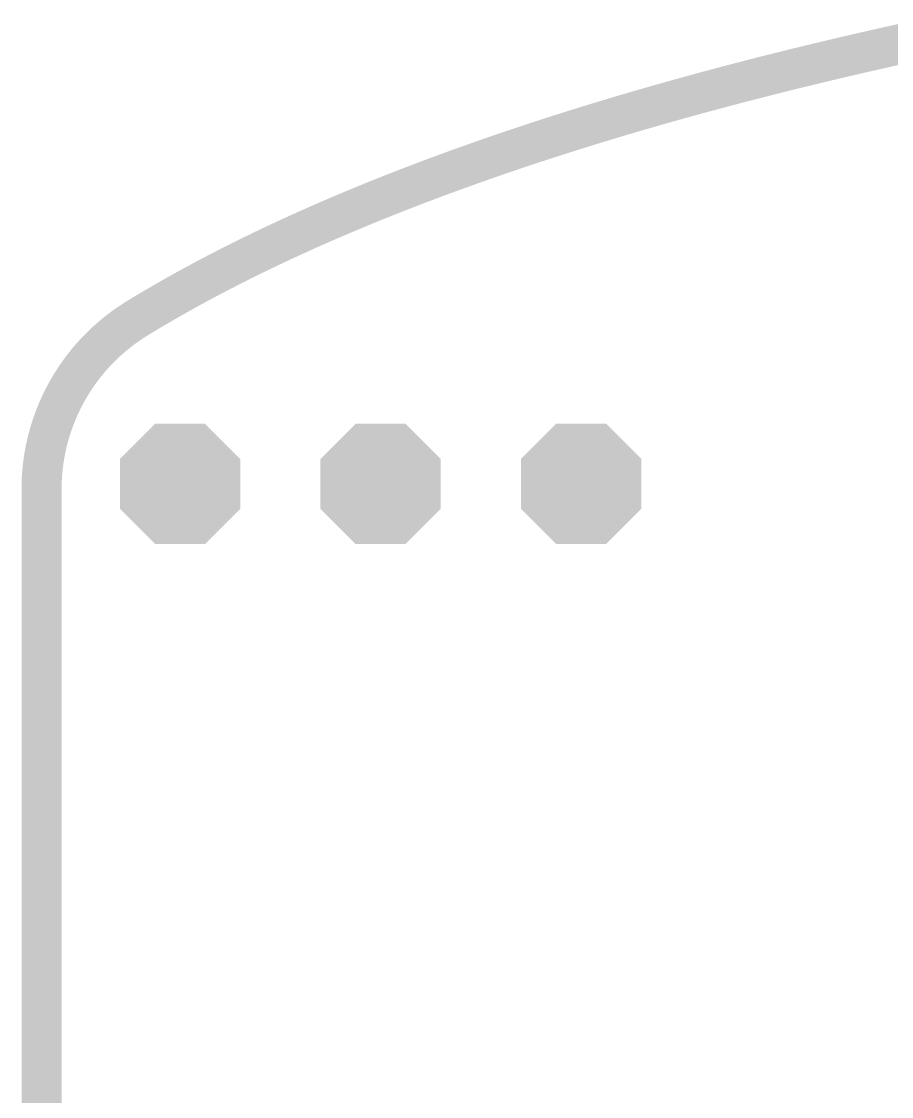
# Model space of a CAD drawing. Extents: x -0.1 to 60.3, y -0.2 to 22.2.
# Drawn here: x -0.08 to 8.59, y 9.89 to 20.61 of the extents above; entities that cross this region are included whole.
import ezdxf

# ---------------------------------------------------------------- set-up
doc = ezdxf.new("R2010")
doc.units = 0
doc.layers.add('17', color=82, linetype='CONTINUOUS')
doc.layers.add('20', color=7, linetype='CONTINUOUS')

# ---------------------------------------------------------------- blocks, each defined once
blk = doc.blocks.new('OCTAGONP')
at = {"const_width": 0.5}
blk.add_lwpolyline([(-0.25, -0.1036), (-0.25, 0.1036), (-0.1036, 0.25), (0.1036, 0.25), (0.25, 0.1036), (0.25, -0.1036), (0.1036, -0.25), (-0.1036, -0.25), (-0.25, -0.1036), (-0.25, 0.1036)], dxfattribs=at)

msp = doc.modelspace()

# ---------------------------------------------------------------- linework, layer by layer
at = {"layer": '20', "const_width": 0.4}
for points in [[(8.6353, 20.3758), (8.7167, 20.3938)], [(8.7167, 20.3938), (8.7981, 20.4117)], [(8.1478, 20.2647), (8.229, 20.2836)], [(8.229, 20.2836), (8.3102, 20.3023)], [(8.3102, 20.3023), (8.3914, 20.3209)], [(8.3914, 20.3209), (8.4727, 20.3393)], [(8.4727, 20.3393), (8.554, 20.3576)], [(8.554, 20.3576), (8.6353, 20.3758)], [(7.7428, 20.1681), (7.8237, 20.1877)], [(7.8237, 20.1877), (7.9047, 20.2072)], [(7.9047, 20.2072), (7.9857, 20.2265)], [(7.9857, 20.2265), (8.0667, 20.2457)], [(8.0667, 20.2457), (8.1478, 20.2647)], [(7.2583, 20.0471), (7.3389, 20.0677)], [(7.3389, 20.0677), (7.4196, 20.0881)], [(7.4196, 20.0881), (7.5003, 20.1083)], [(7.5003, 20.1083), (7.5811, 20.1284)], [(7.5811, 20.1284), (7.6619, 20.1483)], [(7.6619, 20.1483), (7.7428, 20.1681)], [(6.8558, 19.9419), (6.9362, 19.9633)], [(6.9362, 19.9633), (7.0166, 19.9845)], [(7.0166, 19.9845), (7.0971, 20.0055)], [(7.0971, 20.0055), (7.1777, 20.0264)], [(7.1777, 20.0264), (7.2583, 20.0471)], [(6.4546, 19.8323), (6.5347, 19.8545)], [(6.5347, 19.8545), (6.6149, 19.8766)], [(6.6149, 19.8766), (6.6952, 19.8986)], [(6.6952, 19.8986), (6.7755, 19.9203)], [(6.7755, 19.9203), (6.8558, 19.9419)], [(6.1346, 19.7413), (6.2145, 19.7643)], [(6.2145, 19.7643), (6.2945, 19.7872)], [(6.2945, 19.7872), (6.3745, 19.8098)], [(6.3745, 19.8098), (6.4546, 19.8323)], [(5.7359, 19.6232), (5.8155, 19.6472)], [(5.8155, 19.6472), (5.8952, 19.671)], [(5.8952, 19.671), (5.975, 19.6946)], [(5.975, 19.6946), (6.0548, 19.7181)], [(6.0548, 19.7181), (6.1346, 19.7413)], [(5.418, 19.5251), (5.4974, 19.5499)], [(5.4974, 19.5499), (5.5768, 19.5746)], [(5.5768, 19.5746), (5.6563, 19.599)], [(5.6563, 19.599), (5.7359, 19.6232)], [(5.022, 19.3977), (5.1011, 19.4236)], [(5.1011, 19.4236), (5.1802, 19.4493)], [(5.1802, 19.4493), (5.2594, 19.4748)], [(5.2594, 19.4748), (5.3387, 19.5)], [(5.3387, 19.5), (5.418, 19.5251)], [(4.7064, 19.2917), (4.7852, 19.3185)], [(4.7852, 19.3185), (4.8641, 19.3451)], [(4.8641, 19.3451), (4.943, 19.3715)], [(4.943, 19.3715), (5.022, 19.3977)], [(4.392, 19.1818), (4.4705, 19.2097)], [(4.4705, 19.2097), (4.5491, 19.2372)], [(4.5491, 19.2372), (4.6277, 19.2646)], [(4.6277, 19.2646), (4.7064, 19.2917)], [(4.1569, 19.0968), (4.2352, 19.1254)], [(4.2352, 19.1254), (4.3135, 19.1537)], [(4.3135, 19.1537), (4.392, 19.1818)], [(3.8446, 18.9796), (3.9225, 19.0093)], [(3.9225, 19.0093), (4.0006, 19.0388)], [(4.0006, 19.0388), (4.0787, 19.0679)], [(4.0787, 19.0679), (4.1569, 19.0968)], [(3.5336, 18.858), (3.6112, 18.8888)], [(3.6112, 18.8888), (3.6889, 18.9194)], [(3.6889, 18.9194), (3.7667, 18.9496)], [(3.7667, 18.9496), (3.8446, 18.9796)], [(3.3015, 18.7636), (3.3788, 18.7954)], [(3.3788, 18.7954), (3.4561, 18.8268)], [(3.4561, 18.8268), (3.5336, 18.858)], [(3.0705, 18.6666), (3.1474, 18.6992)], [(3.1474, 18.6992), (3.2244, 18.7316)], [(3.2244, 18.7316), (3.3015, 18.7636)], [(2.7646, 18.5327), (2.8408, 18.5666)], [(2.8408, 18.5666), (2.9172, 18.6003)], [(2.9172, 18.6003), (2.9938, 18.6336)], [(2.9938, 18.6336), (3.0705, 18.6666)], [(2.5369, 18.4288), (2.6127, 18.4638)], [(2.6127, 18.4638), (2.6885, 18.4984)], [(2.6885, 18.4984), (2.7646, 18.5327)], [(2.3109, 18.3219), (2.3861, 18.3579)], [(2.3861, 18.3579), (2.4614, 18.3935)], [(2.4614, 18.3935), (2.5369, 18.4288)], [(2.0865, 18.2116), (2.1611, 18.2488)], [(2.1611, 18.2488), (2.2359, 18.2855)], [(2.2359, 18.2855), (2.3109, 18.3219)], [(1.8639, 18.0979), (1.9379, 18.1362)], [(1.9379, 18.1362), (2.0121, 18.1741)], [(2.0121, 18.1741), (2.0865, 18.2116)], [(1.7166, 18.0199), (1.7902, 18.0591)], [(1.7902, 18.0591), (1.8639, 18.0979)], [(1.4972, 17.8997), (1.5701, 17.9402)], [(1.5701, 17.9402), (1.6432, 17.9803)], [(1.6432, 17.9803), (1.7166, 18.0199)], [(1.2799, 17.7754), (1.3521, 17.8173)], [(1.3521, 17.8173), (1.4245, 17.8588)], [(1.4245, 17.8588), (1.4972, 17.8997)], [(1.1363, 17.6901), (1.208, 17.733)], [(1.208, 17.733), (1.2799, 17.7754)], [(0.9898, 17.5978), (0.9958, 17.6018)], [(0.9958, 17.6018), (1.0018, 17.6059)], [(1.0018, 17.6059), (1.0078, 17.6099)], [(1.0078, 17.6099), (1.0139, 17.6139)], [(1.0139, 17.6139), (1.0199, 17.6179)], [(1.0199, 17.6179), (1.026, 17.6219)], [(1.026, 17.6219), (1.032, 17.6258)], [(1.032, 17.6258), (1.0381, 17.6297)], [(1.0381, 17.6297), (1.0442, 17.6336)], [(1.0442, 17.6336), (1.0502, 17.6375)], [(1.0502, 17.6375), (1.0563, 17.6413)], [(1.0563, 17.6413), (1.0624, 17.6451)], [(1.0624, 17.6451), (1.0685, 17.6489)], [(1.0685, 17.6489), (1.0746, 17.6527)], [(1.0746, 17.6527), (1.1363, 17.6901)], [(0.8434, 17.4874), (0.8491, 17.4921)], [(0.8491, 17.4921), (0.8548, 17.4968)], [(0.8548, 17.4968), (0.8605, 17.5015)], [(0.8605, 17.5015), (0.8663, 17.5061)], [(0.8663, 17.5061), (0.8721, 17.5107)], [(0.8721, 17.5107), (0.8778, 17.5153)], [(0.8778, 17.5153), (0.8836, 17.5199)], [(0.8836, 17.5199), (0.8894, 17.5244)], [(0.8894, 17.5244), (0.8952, 17.5289)], [(0.8952, 17.5289), (0.9011, 17.5334)], [(0.9011, 17.5334), (0.9069, 17.5379)], [(0.9069, 17.5379), (0.9127, 17.5423)], [(0.9127, 17.5423), (0.9186, 17.5467)], [(0.9186, 17.5467), (0.9245, 17.5511)], [(0.9245, 17.5511), (0.9304, 17.5555)], [(0.9304, 17.5555), (0.9363, 17.5598)], [(0.9363, 17.5598), (0.9422, 17.5641)], [(0.9422, 17.5641), (0.9481, 17.5684)], [(0.9481, 17.5684), (0.954, 17.5727)], [(0.954, 17.5727), (0.96, 17.5769)], [(0.96, 17.5769), (0.9659, 17.5812)], [(0.9659, 17.5812), (0.9719, 17.5853)], [(0.9719, 17.5853), (0.9778, 17.5895)], [(0.9778, 17.5895), (0.9838, 17.5936)], [(0.9838, 17.5936), (0.9898, 17.5978)], [(0.7268, 17.383), (0.7322, 17.3882)], [(0.7322, 17.3882), (0.7376, 17.3934)], [(0.7376, 17.3934), (0.743, 17.3986)], [(0.743, 17.3986), (0.7485, 17.4037)], [(0.7485, 17.4037), (0.7539, 17.4088)], [(0.7539, 17.4088), (0.7594, 17.4139)], [(0.7594, 17.4139), (0.7649, 17.419)], [(0.7649, 17.419), (0.7704, 17.424)], [(0.7704, 17.424), (0.7759, 17.429)], [(0.7759, 17.429), (0.7815, 17.434)], [(0.7815, 17.434), (0.787, 17.439)], [(0.787, 17.439), (0.7926, 17.444)], [(0.7926, 17.444), (0.7982, 17.4489)], [(0.7982, 17.4489), (0.8038, 17.4538)], [(0.8038, 17.4538), (0.8094, 17.4587)], [(0.8094, 17.4587), (0.815, 17.4635)], [(0.815, 17.4635), (0.8207, 17.4684)], [(0.8207, 17.4684), (0.8263, 17.4732)], [(0.8263, 17.4732), (0.832, 17.4779)], [(0.832, 17.4779), (0.8377, 17.4827)], [(0.8377, 17.4827), (0.8434, 17.4874)], [(0.6226, 17.2741), (0.6276, 17.2797)], [(0.6276, 17.2797), (0.6327, 17.2854)], [(0.6327, 17.2854), (0.6377, 17.291)], [(0.6377, 17.291), (0.6428, 17.2966)], [(0.6428, 17.2966), (0.6479, 17.3021)], [(0.6479, 17.3021), (0.6531, 17.3077)], [(0.6531, 17.3077), (0.6582, 17.3132)], [(0.6582, 17.3132), (0.6634, 17.3187)], [(0.6634, 17.3187), (0.6686, 17.3242)], [(0.6686, 17.3242), (0.6738, 17.3296)], [(0.6738, 17.3296), (0.679, 17.3351)], [(0.679, 17.3351), (0.6842, 17.3405)], [(0.6842, 17.3405), (0.6895, 17.3459)], [(0.6895, 17.3459), (0.6948, 17.3513)], [(0.6948, 17.3513), (0.7001, 17.3566)], [(0.7001, 17.3566), (0.7054, 17.3619)], [(0.7054, 17.3619), (0.7107, 17.3672)], [(0.7107, 17.3672), (0.7161, 17.3725)], [(0.7161, 17.3725), (0.7214, 17.3778)], [(0.7214, 17.3778), (0.7268, 17.383)], [(0.5354, 17.1687), (0.54, 17.1748)], [(0.54, 17.1748), (0.5447, 17.1808)], [(0.5447, 17.1808), (0.5494, 17.1867)], [(0.5494, 17.1867), (0.5542, 17.1927)], [(0.5542, 17.1927), (0.5589, 17.1987)], [(0.5589, 17.1987), (0.5637, 17.2046)], [(0.5637, 17.2046), (0.5685, 17.2105)], [(0.5685, 17.2105), (0.5733, 17.2164)], [(0.5733, 17.2164), (0.5781, 17.2222)], [(0.5781, 17.2222), (0.583, 17.2281)], [(0.583, 17.2281), (0.5879, 17.2339)], [(0.5879, 17.2339), (0.5928, 17.2397)], [(0.5928, 17.2397), (0.5977, 17.2455)], [(0.5977, 17.2455), (0.6026, 17.2512)], [(0.6026, 17.2512), (0.6076, 17.257)], [(0.6076, 17.257), (0.6126, 17.2627)], [(0.6126, 17.2627), (0.6176, 17.2684)], [(0.6176, 17.2684), (0.6226, 17.2741)], [(0.4552, 17.0571), (0.4594, 17.0635)], [(0.4594, 17.0635), (0.4637, 17.0698)], [(0.4637, 17.0698), (0.468, 17.0761)], [(0.468, 17.0761), (0.4724, 17.0824)], [(0.4724, 17.0824), (0.4767, 17.0887)], [(0.4767, 17.0887), (0.4811, 17.095)], [(0.4811, 17.095), (0.4855, 17.1012)], [(0.4855, 17.1012), (0.4899, 17.1075)], [(0.4899, 17.1075), (0.4944, 17.1137)], [(0.4944, 17.1137), (0.4988, 17.1199)], [(0.4988, 17.1199), (0.5033, 17.126)], [(0.5033, 17.126), (0.5078, 17.1322)], [(0.5078, 17.1322), (0.5124, 17.1383)], [(0.5124, 17.1383), (0.5169, 17.1444)], [(0.5169, 17.1444), (0.5215, 17.1505)], [(0.5215, 17.1505), (0.5261, 17.1566)], [(0.5261, 17.1566), (0.5307, 17.1627)], [(0.5307, 17.1627), (0.5354, 17.1687)], [(0.3903, 16.9532), (0.3942, 16.9598)], [(0.3942, 16.9598), (0.3981, 16.9664)], [(0.3981, 16.9664), (0.402, 16.973)], [(0.402, 16.973), (0.406, 16.9795)], [(0.406, 16.9795), (0.4099, 16.9861)], [(0.4099, 16.9861), (0.4139, 16.9926)], [(0.4139, 16.9926), (0.4179, 16.9992)], [(0.4179, 16.9992), (0.422, 17.0057)], [(0.422, 17.0057), (0.426, 17.0122)], [(0.426, 17.0122), (0.4301, 17.0186)], [(0.4301, 17.0186), (0.4342, 17.0251)], [(0.4342, 17.0251), (0.4384, 17.0315)], [(0.4384, 17.0315), (0.4425, 17.0379)], [(0.4425, 17.0379), (0.4467, 17.0444)], [(0.4467, 17.0444), (0.4509, 17.0507)], [(0.4509, 17.0507), (0.4552, 17.0571)], [(0.3319, 16.8454), (0.3354, 16.8523)], [(0.3354, 16.8523), (0.3389, 16.8591)], [(0.3389, 16.8591), (0.3424, 16.8659)], [(0.3424, 16.8659), (0.3459, 16.8727)], [(0.3459, 16.8727), (0.3495, 16.8795)], [(0.3495, 16.8795), (0.3531, 16.8863)], [(0.3531, 16.8863), (0.3567, 16.893)], [(0.3567, 16.893), (0.3603, 16.8998)], [(0.3603, 16.8998), (0.364, 16.9065)], [(0.364, 16.9065), (0.3677, 16.9132)], [(0.3677, 16.9132), (0.3714, 16.9199)], [(0.3714, 16.9199), (0.3751, 16.9266)], [(0.3751, 16.9266), (0.3789, 16.9333)], [(0.3789, 16.9333), (0.3827, 16.9399)], [(0.3827, 16.9399), (0.3865, 16.9466)], [(0.3865, 16.9466), (0.3903, 16.9532)], [(0.2803, 16.7345), (0.2833, 16.7415)], [(0.2833, 16.7415), (0.2864, 16.7485)], [(0.2864, 16.7485), (0.2926, 16.7625)], [(0.2926, 16.7625), (0.2957, 16.7695)], [(0.2957, 16.7695), (0.2989, 16.7764)], [(0.2989, 16.7764), (0.302, 16.7834)], [(0.302, 16.7834), (0.3053, 16.7903)], [(0.3053, 16.7903), (0.3085, 16.7973)], [(0.3085, 16.7973), (0.3118, 16.8042)], [(0.3118, 16.8042), (0.3151, 16.8111)], [(0.3151, 16.8111), (0.3184, 16.818)], [(0.3184, 16.818), (0.3217, 16.8249)], [(0.3217, 16.8249), (0.3251, 16.8317)], [(0.3251, 16.8317), (0.3285, 16.8386)], [(0.3285, 16.8386), (0.3319, 16.8454)], [(0.2383, 16.6281), (0.2435, 16.6424)], [(0.2435, 16.6424), (0.2462, 16.6495)], [(0.2462, 16.6495), (0.2489, 16.6567)], [(0.2489, 16.6567), (0.2516, 16.6638)], [(0.2516, 16.6638), (0.2543, 16.6709)], [(0.2543, 16.6709), (0.2599, 16.6851)], [(0.2599, 16.6851), (0.2628, 16.6922)], [(0.2628, 16.6922), (0.2656, 16.6992)], [(0.2656, 16.6992), (0.2714, 16.7134)], [(0.2714, 16.7134), (0.2743, 16.7204)], [(0.2743, 16.7204), (0.2803, 16.7345)], [(0.2004, 16.5128), (0.2048, 16.5273)], [(0.2048, 16.5273), (0.2092, 16.5417)], [(0.2092, 16.5417), (0.2115, 16.549)], [(0.2115, 16.549), (0.2138, 16.5562)], [(0.2138, 16.5562), (0.2161, 16.5634)], [(0.2161, 16.5634), (0.2184, 16.5706)], [(0.2184, 16.5706), (0.2208, 16.5778)], [(0.2208, 16.5778), (0.2232, 16.585)], [(0.2232, 16.585), (0.2257, 16.5922)], [(0.2257, 16.5922), (0.2281, 16.5994)], [(0.2281, 16.5994), (0.2306, 16.6066)], [(0.2306, 16.6066), (0.2332, 16.6138)], [(0.2332, 16.6138), (0.2357, 16.6209)], [(0.2357, 16.6209), (0.2383, 16.6281)], [(0.175, 16.4181), (0.1768, 16.4254)], [(0.1768, 16.4254), (0.1786, 16.4327)], [(0.1786, 16.4327), (0.1804, 16.44)], [(0.1804, 16.44), (0.1823, 16.4473)], [(0.1823, 16.4473), (0.1842, 16.4546)], [(0.1842, 16.4546), (0.1861, 16.4618)], [(0.1861, 16.4618), (0.1881, 16.4691)], [(0.1881, 16.4691), (0.1901, 16.4764)], [(0.1901, 16.4764), (0.1921, 16.4837)], [(0.1921, 16.4837), (0.1941, 16.491)], [(0.1941, 16.491), (0.1962, 16.4982)], [(0.1962, 16.4982), (0.1983, 16.5055)], [(0.1983, 16.5055), (0.2004, 16.5128)], [(0.1516, 16.3082), (0.1529, 16.3155)], [(0.1529, 16.3155), (0.1543, 16.3229)], [(0.1543, 16.3229), (0.1558, 16.3302)], [(0.1558, 16.3302), (0.1572, 16.3375)], [(0.1572, 16.3375), (0.1602, 16.3522)], [(0.1602, 16.3522), (0.1617, 16.3595)], [(0.1617, 16.3595), (0.1633, 16.3668)], [(0.1633, 16.3668), (0.1649, 16.3742)], [(0.1649, 16.3742), (0.1665, 16.3815)], [(0.1665, 16.3815), (0.1681, 16.3888)], [(0.1681, 16.3888), (0.1698, 16.3961)], [(0.1698, 16.3961), (0.1715, 16.4034)], [(0.1715, 16.4034), (0.1732, 16.4107)], [(0.1732, 16.4107), (0.175, 16.4181)], [(0.1345, 16.1982), (0.1355, 16.2056)], [(0.1355, 16.2056), (0.1364, 16.2129)], [(0.1364, 16.2129), (0.1374, 16.2202)], [(0.1374, 16.2202), (0.1385, 16.2275)], [(0.1385, 16.2275), (0.1395, 16.2349)], [(0.1395, 16.2349), (0.1417, 16.2495)], [(0.1417, 16.2495), (0.1428, 16.2569)], [(0.1428, 16.2569), (0.144, 16.2642)], [(0.144, 16.2642), (0.1452, 16.2715)], [(0.1452, 16.2715), (0.1464, 16.2789)], [(0.1464, 16.2789), (0.1477, 16.2862)], [(0.1477, 16.2862), (0.1489, 16.2935)], [(0.1489, 16.2935), (0.1503, 16.3009)], [(0.1503, 16.3009), (0.1516, 16.3082)], [(0.1242, 16.096), (0.126, 16.1178)], [(0.126, 16.1178), (0.1266, 16.1251)], [(0.1266, 16.1251), (0.128, 16.1397)], [(0.128, 16.1397), (0.1287, 16.147)], [(0.1287, 16.147), (0.1295, 16.1543)], [(0.1295, 16.1543), (0.1302, 16.1617)], [(0.1302, 16.1617), (0.131, 16.169)], [(0.131, 16.169), (0.1319, 16.1763)], [(0.1319, 16.1763), (0.1327, 16.1836)], [(0.1327, 16.1836), (0.1336, 16.1909)], [(0.1336, 16.1909), (0.1345, 16.1982)], [(0.1191, 15.9873), (0.1192, 15.9945)], [(0.1192, 15.9945), (0.1194, 16.0017)], [(0.1194, 16.0017), (0.1196, 16.0089)], [(0.1196, 16.0089), (0.1199, 16.0161)], [(0.1199, 16.0161), (0.1201, 16.0234)], [(0.1201, 16.0234), (0.1207, 16.0378)], [(0.1207, 16.0378), (0.1211, 16.0451)], [(0.1211, 16.0451), (0.1214, 16.0524)], [(0.1214, 16.0524), (0.1218, 16.0596)], [(0.1218, 16.0596), (0.1223, 16.0669)], [(0.1223, 16.0669), (0.1227, 16.0741)], [(0.1227, 16.0741), (0.1232, 16.0814)], [(0.1232, 16.0814), (0.1237, 16.0887)], [(0.1237, 16.0887), (0.1242, 16.096)], [(0.1187, 15.9585), (0.1188, 15.9657)], [(0.1187, 6.0282), (0.1187, 15.9585)], [(0.1188, 15.9728), (0.1189, 15.98)], [(0.1188, 15.9657), (0.1188, 15.9728)], [(0.1189, 15.98), (0.1191, 15.9873)]]:
    msp.add_lwpolyline(points, dxfattribs=at)
at = {"layer": '20', "const_width": 0.2}
for points in [[(8.6952, 20.4915, 1), (8.7382, 20.2961)], [(8.2065, 20.381, 1), (8.2515, 20.1861)], [(8.2516, 20.1862, 1), (8.2064, 20.381)], [(8.2879, 20.3998, 1), (8.3325, 20.2048)], [(8.3327, 20.2048, 1), (8.2877, 20.3997)], [(8.3693, 20.4184, 1), (8.4135, 20.2234)], [(8.4137, 20.2234, 1), (8.3691, 20.4184)], [(8.4507, 20.4369, 1), (8.4947, 20.2418)], [(8.4948, 20.2418, 1), (8.4506, 20.4368)], [(8.5322, 20.4552, 1), (8.5758, 20.26)], [(8.576, 20.2601, 1), (8.532, 20.4552)], [(8.6137, 20.4734, 1), (8.6569, 20.2781)], [(8.6571, 20.2782, 1), (8.6135, 20.4734)], [(7.8003, 20.2849, 1), (7.8471, 20.0905)], [(7.8473, 20.0905, 1), (7.8001, 20.2849)], [(7.8815, 20.3044, 1), (7.9279, 20.1099)], [(7.9281, 20.1099, 1), (7.8813, 20.3044)], [(7.9627, 20.3238, 1), (8.0087, 20.1292)], [(8.0089, 20.1292, 1), (7.9625, 20.3238)], [(8.0439, 20.343, 1), (8.0895, 20.1483)], [(8.0897, 20.1483, 1), (8.0437, 20.343)], [(8.1252, 20.3621, 1), (8.1704, 20.1673)], [(8.1706, 20.1673, 1), (8.125, 20.362)], [(7.3636, 19.9708, 1), (7.3142, 20.1646)], [(7.3953, 20.1851, 1), (7.4439, 19.9911)], [(7.4441, 19.9911, 1), (7.3951, 20.185)], [(7.4762, 20.2054, 1), (7.5244, 20.0113)], [(7.5246, 20.0113, 1), (7.476, 20.2053)], [(7.5572, 20.2255, 1), (7.605, 20.0313)], [(7.6052, 20.0313, 1), (7.557, 20.2254)], [(7.6382, 20.2455, 1), (7.6856, 20.0512)], [(7.6858, 20.0512, 1), (7.638, 20.2454)], [(7.7192, 20.2653, 1), (7.7664, 20.0709)], [(7.7665, 20.0709, 1), (7.7191, 20.2652)], [(6.9107, 20.0599, 1), (6.9617, 19.8666)], [(6.9619, 19.8666, 1), (6.9105, 20.0599)], [(6.9913, 20.0812, 1), (7.0419, 19.8877)], [(7.0421, 19.8878, 1), (6.9911, 20.0812)], [(7.072, 20.1023, 1), (7.1222, 19.9087)], [(7.1224, 19.9088, 1), (7.0718, 20.1023)], [(7.1528, 20.1233, 1), (7.2026, 19.9296)], [(7.2028, 19.9296, 1), (7.1526, 20.1232)], [(7.2336, 20.144, 1), (7.283, 19.9502)], [(7.2832, 19.9503, 1), (7.2334, 20.144)], [(7.3144, 20.1646, 1), (7.3634, 19.9707)], [(6.5081, 19.951, 1), (6.5613, 19.7581)], [(6.5615, 19.7582, 1), (6.5079, 19.9509)], [(6.5886, 19.9731, 1), (6.6412, 19.7802)], [(6.6415, 19.7802, 1), (6.5883, 19.9731)], [(6.6691, 19.9951, 1), (6.7213, 19.802)], [(6.7215, 19.8021, 1), (6.6689, 19.995)], [(6.7496, 20.0169, 1), (6.8014, 19.8237)], [(6.8016, 19.8238, 1), (6.7494, 20.0168)], [(6.8301, 20.0385, 1), (6.8815, 19.8452)], [(6.8817, 19.8453, 1), (6.8299, 20.0384)], [(6.187, 19.8605, 1), (6.242, 19.6682)], [(6.2422, 19.6682, 1), (6.1868, 19.8604)], [(6.2673, 19.8834, 1), (6.3217, 19.6909)], [(6.322, 19.691, 1), (6.267, 19.8833)], [(6.3475, 19.9061, 1), (6.4015, 19.7135)], [(6.4017, 19.7136, 1), (6.3473, 19.906)], [(6.4278, 19.9286, 1), (6.4814, 19.7359)], [(6.4816, 19.736, 1), (6.4276, 19.9285)], [(5.7869, 19.743, 1), (5.8441, 19.5514)], [(5.8444, 19.5515, 1), (5.7866, 19.7429)], [(5.8668, 19.7669, 1), (5.9236, 19.5751)], [(5.9238, 19.5752, 1), (5.8666, 19.7668)], [(5.9468, 19.7906, 1), (6.0032, 19.5987)], [(6.0034, 19.5987, 1), (5.9466, 19.7905)], [(6.0268, 19.8141, 1), (6.0828, 19.622)], [(6.083, 19.6221, 1), (6.0266, 19.814)], [(6.1069, 19.8374, 1), (6.1623, 19.6452)], [(6.1626, 19.6453, 1), (6.1066, 19.8373)], [(5.4678, 19.6454, 1), (5.527, 19.4544)], [(5.5273, 19.4545, 1), (5.4675, 19.6454)], [(5.5474, 19.6701, 1), (5.6062, 19.479)], [(5.6064, 19.479, 1), (5.5472, 19.6701)], [(5.6272, 19.6946, 1), (5.6854, 19.5033)], [(5.6857, 19.5034, 1), (5.6269, 19.6946)], [(5.707, 19.7189, 1), (5.7648, 19.5275)], [(5.765, 19.5275, 1), (5.7068, 19.7189)], [(5.1322, 19.3285, 1), (5.07, 19.5186)], [(5.1496, 19.5445, 1), (5.2108, 19.3541)], [(5.2111, 19.3542, 1), (5.1493, 19.5444)], [(5.229, 19.57, 1), (5.2898, 19.3795)], [(5.29, 19.3796, 1), (5.2288, 19.57)], [(5.3086, 19.5954, 1), (5.3688, 19.4047)], [(5.3691, 19.4047, 1), (5.3083, 19.5953)], [(5.3881, 19.6205, 1), (5.4479, 19.4296)], [(5.4481, 19.4297, 1), (5.3879, 19.6204)], [(4.8174, 19.2238, 1), (4.753, 19.4132)], [(4.8324, 19.44, 1), (4.8958, 19.2503)], [(4.8961, 19.2504, 1), (4.8321, 19.4399)], [(4.9116, 19.4664, 1), (4.9744, 19.2766)], [(4.9747, 19.2767, 1), (4.9113, 19.4663)], [(4.9909, 19.4927, 1), (5.0531, 19.3026)], [(5.0534, 19.3027, 1), (4.9906, 19.4926)], [(5.0702, 19.5187, 1), (5.132, 19.3285)], [(4.5039, 19.1154, 1), (4.4371, 19.3039)], [(4.5162, 19.3317, 1), (4.582, 19.1428)], [(4.5822, 19.1429, 1), (4.516, 19.3316)], [(4.5952, 19.3591, 1), (4.6602, 19.17)], [(4.6606, 19.1701, 1), (4.5948, 19.359)], [(4.6742, 19.3863, 1), (4.7386, 19.197)], [(4.7389, 19.1971, 1), (4.6739, 19.3862)], [(4.7532, 19.4133, 1), (4.8172, 19.2238)], [(4.2012, 19.2194, 1), (4.2692, 19.0314)], [(4.2695, 19.0315, 1), (4.2009, 19.2193)], [(4.2798, 19.2479, 1), (4.3472, 19.0596)], [(4.3475, 19.0597, 1), (4.2795, 19.2478)], [(4.3586, 19.2761, 1), (4.4254, 19.0876)], [(4.4257, 19.0877, 1), (4.3583, 19.276)], [(4.4374, 19.304, 1), (4.5036, 19.1153)], [(3.8872, 19.1029, 1), (3.9578, 18.9157)], [(3.9581, 18.9159, 1), (3.8869, 19.1028)], [(3.9656, 19.1324, 1), (4.0356, 18.9451)], [(4.0359, 18.9452, 1), (3.9653, 19.1323)], [(4.0441, 19.1617, 1), (4.1133, 18.9741)], [(4.1137, 18.9742, 1), (4.0437, 19.1616)], [(4.1226, 19.1907, 1), (4.1912, 19.0029)], [(4.1915, 19.003, 1), (4.1223, 19.1906)], [(3.6481, 18.7959, 1), (3.5743, 18.9817)], [(3.6526, 19.0126, 1), (3.7252, 18.8262)], [(3.7255, 18.8263, 1), (3.6523, 19.0124)], [(3.7308, 19.043, 1), (3.8026, 18.8563)], [(3.803, 18.8564, 1), (3.7304, 19.0428)], [(3.809, 19.0731, 1), (3.8802, 18.8862)], [(3.8805, 18.8863, 1), (3.8087, 19.0729)], [(3.3411, 18.888, 1), (3.4165, 18.7027)], [(3.4168, 18.7029, 1), (3.3408, 18.8879)], [(3.4188, 18.9196, 1), (3.4934, 18.734)], [(3.4938, 18.7342, 1), (3.4184, 18.9195)], [(3.4967, 18.9509, 1), (3.5705, 18.765)], [(3.5709, 18.7652, 1), (3.4963, 18.9507)], [(3.5746, 18.9819, 1), (3.6478, 18.7957)], [(3.1087, 18.7914, 1), (3.1861, 18.607)], [(3.1865, 18.6072, 1), (3.1083, 18.7913)], [(3.186, 18.8239, 1), (3.2628, 18.6392)], [(3.2631, 18.6394, 1), (3.1857, 18.8238)], [(3.2635, 18.8561, 1), (3.3395, 18.6711)], [(3.3399, 18.6713, 1), (3.2631, 18.856)], [(2.8815, 18.4753, 1), (2.8001, 18.658)], [(2.8773, 18.692, 1), (2.9571, 18.5086)], [(2.9575, 18.5087, 1), (2.8769, 18.6918)], [(2.9543, 18.7254, 1), (3.0333, 18.5417)], [(3.0337, 18.5419, 1), (2.9539, 18.7253)], [(3.0314, 18.7586, 1), (3.1096, 18.5745)], [(3.11, 18.5747, 1), (3.031, 18.7584)], [(2.6546, 18.373, 1), (2.5708, 18.5546)], [(2.6474, 18.5896, 1), (2.7296, 18.4072)], [(2.73, 18.4074, 1), (2.647, 18.5894)], [(2.7239, 18.624, 1), (2.8053, 18.4413)], [(2.8057, 18.4415, 1), (2.7235, 18.6239)], [(2.8005, 18.6582, 1), (2.8811, 18.4751)], [(2.4293, 18.2677, 1), (2.3429, 18.4481)], [(2.419, 18.4841, 1), (2.5038, 18.3029)], [(2.5042, 18.3031, 1), (2.4186, 18.4839)], [(2.495, 18.5196, 1), (2.5788, 18.338)], [(2.5793, 18.3382, 1), (2.4945, 18.5194)], [(2.5712, 18.5547, 1), (2.6542, 18.3728)], [(2.2057, 18.1592, 1), (2.1165, 18.3383)], [(2.1923, 18.3755, 1), (2.2795, 18.1955)], [(2.28, 18.1957, 1), (2.1918, 18.3753)], [(2.2677, 18.4121, 1), (2.3541, 18.2317)], [(2.3545, 18.2319, 1), (2.2673, 18.4118)], [(2.3433, 18.4483, 1), (2.4289, 18.2675)], [(1.9839, 18.0474, 1), (1.8919, 18.225)], [(1.9671, 18.2634, 1), (2.0571, 18.0848)], [(2.0576, 18.0851, 1), (1.9666, 18.2632)], [(2.0419, 18.3012, 1), (2.1311, 18.1221)], [(2.1315, 18.1223, 1), (2.0415, 18.3009)], [(2.117, 18.3385, 1), (2.2052, 18.159)], [(1.7437, 18.1476, 1), (1.8367, 17.9706)], [(1.8372, 17.9708, 1), (1.7432, 18.1474)], [(1.8179, 18.1866, 1), (1.9099, 18.0091)], [(1.9104, 18.0093, 1), (1.8174, 18.1864)], [(1.8924, 18.2252, 1), (1.9834, 18.0471)], [(1.522, 18.0279, 1), (1.6182, 17.8525)], [(1.6187, 17.8528, 1), (1.5215, 18.0277)], [(1.5957, 18.0683, 1), (1.6907, 17.8923)], [(1.6913, 17.8926, 1), (1.5951, 18.068)], [(1.6696, 18.1082, 1), (1.7636, 17.9316)], [(1.7641, 17.9319, 1), (1.6691, 18.1079)], [(1.4023, 17.7308, 1), (1.3019, 17.9038)], [(1.3754, 17.9459, 1), (1.4736, 17.7716)], [(1.4742, 17.772, 1), (1.3748, 17.9455)], [(1.4486, 17.9871, 1), (1.5458, 17.8123)], [(1.5463, 17.8126, 1), (1.4481, 17.9868)], [(1.1572, 17.8191, 1), (1.2588, 17.6468)], [(1.2593, 17.6472, 1), (1.1567, 17.8188)], [(1.2297, 17.8619, 1), (1.3301, 17.6889)], [(1.3307, 17.6893, 1), (1.2291, 17.8615)], [(1.3024, 17.9041, 1), (1.4018, 17.7305)], [(0.9655, 17.7018, 1), (1.0743, 17.5341)], [(0.9711, 17.7055, 1), (1.0809, 17.5383)], [(0.978, 17.71, 1), (1.086, 17.5416)], [(0.9844, 17.7141, 1), (1.0918, 17.5454)], [(1.0521, 17.5192, 1), (0.9395, 17.6845)], [(0.9901, 17.7177, 1), (1.0983, 17.5495)], [(1.0578, 17.5231, 1), (0.9458, 17.6887)], [(0.997, 17.7222, 1), (1.1034, 17.5528)], [(1.0636, 17.5269, 1), (0.952, 17.6929)], [(1.0033, 17.7261, 1), (1.1093, 17.5565)], [(1.0689, 17.5304, 1), (0.9589, 17.6975)], [(1.0097, 17.7301, 1), (1.1151, 17.5601)], [(1.0752, 17.5346, 1), (0.9646, 17.7013)], [(1.016, 17.734, 1), (1.121, 17.5638)], [(1.0804, 17.538, 1), (0.9716, 17.7058)], [(1.0227, 17.7382, 1), (1.1265, 17.5672)], [(1.0869, 17.5422, 1), (0.9771, 17.7094)], [(1.0921, 17.5455, 1), (0.9841, 17.7139)], [(1.0979, 17.5492, 1), (0.9905, 17.718)], [(1.1043, 17.5534, 1), (0.9961, 17.7216)], [(1.1095, 17.5566, 1), (1.0031, 17.726)], [(1.1154, 17.5603, 1), (1.0094, 17.7299)], [(1.1212, 17.5639, 1), (1.0158, 17.7339)], [(1.1271, 17.5675, 1), (1.0221, 17.7378)], [(1.085, 17.7759, 1), (1.1876, 17.6043)], [(1.1882, 17.6046, 1), (1.0844, 17.7756)], [(0.8159, 17.5939, 1), (0.9397, 17.4368)], [(0.8221, 17.5987, 1), (0.9451, 17.4411)], [(0.9128, 17.415, 1), (0.7854, 17.5692)], [(0.8279, 17.6033, 1), (0.9509, 17.4456)], [(0.9183, 17.4196, 1), (0.7913, 17.574)], [(0.8346, 17.6085, 1), (0.9558, 17.4494)], [(0.9238, 17.4241, 1), (0.7972, 17.5789)], [(0.8401, 17.6127, 1), (0.9621, 17.4542)], [(0.9288, 17.428, 1), (0.8038, 17.5842)], [(0.8461, 17.6173, 1), (0.9677, 17.4585)], [(0.9343, 17.4325, 1), (0.8099, 17.589)], [(0.8528, 17.6224, 1), (0.9726, 17.4622)], [(0.9404, 17.4374, 1), (0.8152, 17.5933)], [(0.8589, 17.627, 1), (0.9783, 17.4665)], [(0.9455, 17.4414, 1), (0.8217, 17.5984)], [(0.8651, 17.6316, 1), (0.9839, 17.4707)], [(0.9509, 17.4456, 1), (0.8279, 17.6032)], [(0.8711, 17.636, 1), (0.9897, 17.4749)], [(0.9567, 17.4501, 1), (0.8337, 17.6078)], [(0.8773, 17.6406, 1), (0.9953, 17.4791)], [(0.9617, 17.4539, 1), (0.8405, 17.613)], [(0.8834, 17.645, 1), (1.001, 17.4833)], [(0.9679, 17.4586, 1), (0.8459, 17.6172)], [(0.8895, 17.6494, 1), (1.0067, 17.4874)], [(0.9735, 17.4629, 1), (0.8519, 17.6217)], [(0.8964, 17.6544, 1), (1.0116, 17.491)], [(0.9785, 17.4666, 1), (0.8587, 17.6268)], [(0.9018, 17.6583, 1), (1.0182, 17.4956)], [(0.9842, 17.4709, 1), (0.8648, 17.6314)], [(0.9086, 17.6631, 1), (1.0232, 17.4992)], [(0.9898, 17.4751, 1), (0.871, 17.6359)], [(0.9143, 17.6671, 1), (1.0295, 17.5036)], [(0.9956, 17.4793, 1), (0.877, 17.6404)], [(0.921, 17.6718, 1), (1.0346, 17.5072)], [(1.0012, 17.4834, 1), (0.8832, 17.6449)], [(0.9273, 17.6761, 1), (1.0403, 17.5111)], [(1.0069, 17.4876, 1), (0.8893, 17.6493)], [(0.9335, 17.6804, 1), (1.0461, 17.5151)], [(1.0126, 17.4917, 1), (0.8954, 17.6537)], [(0.9398, 17.6847, 1), (1.0518, 17.519)], [(0.946, 17.6889, 1), (1.0576, 17.5229)], [(1.0176, 17.4952, 1), (0.9024, 17.6587)], [(1.0241, 17.4998, 1), (0.9077, 17.6625)], [(0.9528, 17.6934, 1), (1.0628, 17.5264)], [(0.9586, 17.6973, 1), (1.0692, 17.5306)], [(1.0292, 17.5034, 1), (0.9146, 17.6673)], [(1.0354, 17.5078, 1), (0.9202, 17.6712)], [(1.0406, 17.5113, 1), (0.927, 17.6759)], [(1.0463, 17.5152, 1), (0.9333, 17.6803)], [(0.6916, 17.4874, 1), (0.8272, 17.3404)], [(0.8016, 17.3162, 1), (0.6628, 17.4602)], [(0.6973, 17.4927, 1), (0.8325, 17.3452)], [(0.8069, 17.3213, 1), (0.6683, 17.4655)], [(0.7029, 17.4978, 1), (0.8379, 17.3502)], [(0.8121, 17.3262, 1), (0.6739, 17.4709)], [(0.7094, 17.5037, 1), (0.8424, 17.3544)], [(0.8168, 17.3306, 1), (0.6802, 17.4767)], [(0.7144, 17.5082, 1), (0.8486, 17.3599)], [(0.8227, 17.3362, 1), (0.6851, 17.4814)], [(0.7208, 17.5139, 1), (0.8532, 17.3641)], [(0.8273, 17.3405, 1), (0.6915, 17.4873)], [(0.7265, 17.519, 1), (0.8587, 17.3689)], [(0.8327, 17.3454, 1), (0.6971, 17.4925)], [(0.7323, 17.5241, 1), (0.8641, 17.3736)], [(0.838, 17.3503, 1), (0.7028, 17.4977)], [(0.7381, 17.5292, 1), (0.8695, 17.3784)], [(0.8434, 17.3553, 1), (0.7084, 17.5028)], [(0.7439, 17.5343, 1), (0.8749, 17.3831)], [(0.7503, 17.5398, 1), (0.8797, 17.3872)], [(0.848, 17.3594, 1), (0.715, 17.5087)], [(0.8541, 17.3649, 1), (0.7199, 17.5131)], [(0.7555, 17.5442, 1), (0.8859, 17.3925)], [(0.762, 17.5498, 1), (0.8906, 17.3965)], [(0.8588, 17.369, 1), (0.7264, 17.5189)], [(0.7679, 17.5547, 1), (0.8961, 17.4012)], [(0.8643, 17.3738, 1), (0.7321, 17.5239)], [(0.7738, 17.5596, 1), (0.9016, 17.4058)], [(0.8697, 17.3785, 1), (0.7379, 17.529)], [(0.7797, 17.5645, 1), (0.9071, 17.4103)], [(0.8751, 17.3833, 1), (0.7437, 17.5341)], [(0.7856, 17.5694, 1), (0.9126, 17.4149)], [(0.8805, 17.3879, 1), (0.7495, 17.5391)], [(0.7915, 17.5743, 1), (0.9181, 17.4194)], [(0.8854, 17.3921, 1), (0.756, 17.5446)], [(0.798, 17.5796, 1), (0.923, 17.4234)], [(0.8915, 17.3973, 1), (0.7611, 17.549)], [(0.8041, 17.5844, 1), (0.9285, 17.4278)], [(0.8963, 17.4013, 1), (0.7677, 17.5546)], [(0.8095, 17.5887, 1), (0.9347, 17.4328)], [(0.9018, 17.4059, 1), (0.7736, 17.5595)], [(0.9073, 17.4105, 1), (0.7795, 17.5644)], [(0.7026, 17.2135, 1), (0.5526, 17.3459)], [(0.5855, 17.3819, 1), (0.7309, 17.2445)], [(0.7068, 17.2182, 1), (0.5586, 17.3525)], [(0.7123, 17.2244, 1), (0.5631, 17.3575)], [(0.5908, 17.3875, 1), (0.736, 17.2499)], [(0.5962, 17.3932, 1), (0.741, 17.2552)], [(0.7167, 17.2292, 1), (0.5689, 17.364)], [(0.6015, 17.3987, 1), (0.7461, 17.2605)], [(0.7217, 17.2346, 1), (0.5741, 17.3696)], [(0.6069, 17.4044, 1), (0.7511, 17.2658)], [(0.7261, 17.2393, 1), (0.5801, 17.3761)], [(0.6128, 17.4105, 1), (0.7556, 17.2704)], [(0.7316, 17.2453, 1), (0.5848, 17.3811)], [(0.6184, 17.4162, 1), (0.7606, 17.2756)], [(0.7361, 17.25, 1), (0.5907, 17.3874)], [(0.6238, 17.4216, 1), (0.7658, 17.2809)], [(0.7412, 17.2554, 1), (0.596, 17.393)], [(0.6293, 17.4272, 1), (0.7709, 17.286)], [(0.7462, 17.2606, 1), (0.6014, 17.3987)], [(0.6346, 17.4325, 1), (0.7762, 17.2913)], [(0.7513, 17.266, 1), (0.6067, 17.4042)], [(0.6409, 17.4388, 1), (0.7805, 17.2957)], [(0.7563, 17.2712, 1), (0.6121, 17.4098)], [(0.6457, 17.4435, 1), (0.7865, 17.3015)], [(0.7609, 17.2758, 1), (0.6181, 17.4159)], [(0.6518, 17.4496, 1), (0.791, 17.3059)], [(0.7659, 17.2809, 1), (0.6237, 17.4216)], [(0.6574, 17.455, 1), (0.7962, 17.311)], [(0.7711, 17.2862, 1), (0.6291, 17.427)], [(0.6629, 17.4603, 1), (0.8015, 17.3161)], [(0.7762, 17.2913, 1), (0.6346, 17.4325)], [(0.6685, 17.4657, 1), (0.8067, 17.3211)], [(0.7815, 17.2966, 1), (0.6399, 17.4379)], [(0.6747, 17.4716, 1), (0.8113, 17.3255)], [(0.7859, 17.3009, 1), (0.6463, 17.4441)], [(0.6797, 17.4763, 1), (0.8173, 17.3311)], [(0.7918, 17.3068, 1), (0.651, 17.4487)], [(0.686, 17.4822, 1), (0.8218, 17.3354)], [(0.7964, 17.3112, 1), (0.6572, 17.4548)], [(0.6195, 17.1141, 1), (0.4605, 17.2354)], [(0.6234, 17.1191, 1), (0.466, 17.2424)], [(0.491, 17.2737, 1), (0.646, 17.1472)], [(0.628, 17.125, 1), (0.4708, 17.2485)], [(0.4959, 17.2796, 1), (0.6507, 17.1531)], [(0.6321, 17.13, 1), (0.4763, 17.2554)], [(0.5015, 17.2865, 1), (0.6547, 17.1579)], [(0.6373, 17.1366, 1), (0.4805, 17.2607)], [(0.5065, 17.2925, 1), (0.6595, 17.1637)], [(0.6414, 17.1417, 1), (0.486, 17.2675)], [(0.5115, 17.2984, 1), (0.6643, 17.1694)], [(0.6461, 17.1474, 1), (0.4909, 17.2736)], [(0.5165, 17.3044, 1), (0.6691, 17.175)], [(0.6508, 17.1531, 1), (0.4958, 17.2796)], [(0.5215, 17.3103, 1), (0.6739, 17.1807)], [(0.6555, 17.1589, 1), (0.5007, 17.2855)], [(0.5272, 17.3169, 1), (0.678, 17.1856)], [(0.6596, 17.1638, 1), (0.5064, 17.2924)], [(0.5323, 17.3228, 1), (0.6829, 17.1912)], [(0.6644, 17.1695, 1), (0.5114, 17.2983)], [(0.5375, 17.3287, 1), (0.6877, 17.1967)], [(0.6692, 17.1752, 1), (0.5164, 17.3042)], [(0.5425, 17.3345, 1), (0.6927, 17.2023)], [(0.674, 17.1808, 1), (0.5214, 17.3101)], [(0.5476, 17.3403, 1), (0.6976, 17.2079)], [(0.6788, 17.1864, 1), (0.5264, 17.316)], [(0.5535, 17.3469, 1), (0.7017, 17.2126)], [(0.683, 17.1913, 1), (0.5322, 17.3227)], [(0.5581, 17.3519, 1), (0.7073, 17.2188)], [(0.6879, 17.1969, 1), (0.5373, 17.3285)], [(0.5638, 17.3584, 1), (0.7116, 17.2236)], [(0.6927, 17.2024, 1), (0.5425, 17.3344)], [(0.569, 17.3641, 1), (0.7166, 17.229)], [(0.6977, 17.208, 1), (0.5475, 17.3402)], [(0.5749, 17.3705, 1), (0.7209, 17.2338)], [(0.5797, 17.3756, 1), (0.7265, 17.2398)], [(0.5428, 17.0083, 1), (0.376, 17.1186)], [(0.5465, 17.0137, 1), (0.3809, 17.1259)], [(0.5507, 17.0199, 1), (0.3853, 17.1324)], [(0.4089, 17.1661, 1), (0.5709, 17.0488)], [(0.5544, 17.0252, 1), (0.3904, 17.1397)], [(0.5592, 17.0322, 1), (0.3942, 17.1452)], [(0.4128, 17.1715, 1), (0.576, 17.0558)], [(0.418, 17.1788, 1), (0.5796, 17.0609)], [(0.563, 17.0375, 1), (0.3992, 17.1524)], [(0.4226, 17.185, 1), (0.584, 17.067)], [(0.5673, 17.0437, 1), (0.4037, 17.1588)], [(0.4278, 17.1921, 1), (0.5878, 17.0722)], [(0.5716, 17.0498, 1), (0.4082, 17.1651)], [(0.4318, 17.1976, 1), (0.593, 17.0791)], [(0.5754, 17.055, 1), (0.4134, 17.1723)], [(0.4371, 17.2047, 1), (0.5967, 17.0842)], [(0.5804, 17.062, 1), (0.4172, 17.1777)], [(0.4417, 17.2109, 1), (0.6013, 17.0902)], [(0.5841, 17.0671, 1), (0.4225, 17.1849)], [(0.4465, 17.2171, 1), (0.6057, 17.0962)], [(0.5885, 17.0732, 1), (0.4271, 17.1912)], [(0.4518, 17.2241, 1), (0.6096, 17.1013)], [(0.5924, 17.0784, 1), (0.4324, 17.1983)], [(0.4559, 17.2294, 1), (0.6149, 17.1081)], [(0.5975, 17.0852, 1), (0.4363, 17.2037)], [(0.4613, 17.2364, 1), (0.6187, 17.1131)], [(0.6013, 17.0903, 1), (0.4417, 17.2108)], [(0.4661, 17.2425, 1), (0.6233, 17.119)], [(0.6059, 17.0963, 1), (0.4463, 17.217)], [(0.4715, 17.2494, 1), (0.6273, 17.1241)], [(0.6103, 17.1022, 1), (0.4511, 17.2232)], [(0.4758, 17.2548, 1), (0.6326, 17.1307)], [(0.6143, 17.1073, 1), (0.4565, 17.2301)], [(0.4812, 17.2616, 1), (0.6366, 17.1357)], [(0.4861, 17.2677, 1), (0.6413, 17.1415)], [(0.4803, 16.909, 1), (0.3081, 17.0106)], [(0.4842, 16.9155, 1), (0.312, 17.0173)], [(0.488, 16.922, 1), (0.316, 17.024)], [(0.4914, 16.9275, 1), (0.3206, 17.0316)], [(0.3369, 17.0581, 1), (0.5071, 16.9532)], [(0.4958, 16.9349, 1), (0.324, 17.0373)], [(0.3415, 17.0657, 1), (0.5105, 16.9586)], [(0.4992, 16.9405, 1), (0.3286, 17.0448)], [(0.3457, 17.0722, 1), (0.5145, 16.965)], [(0.5031, 16.9469, 1), (0.3327, 17.0515)], [(0.3504, 17.0797, 1), (0.518, 16.9704)], [(0.5066, 16.9523, 1), (0.3374, 17.059)], [(0.3541, 17.0853, 1), (0.5227, 16.9777)], [(0.5111, 16.9597, 1), (0.3409, 17.0646)], [(0.3589, 17.0928, 1), (0.5261, 16.9831)], [(0.5146, 16.9651, 1), (0.3456, 17.0722)], [(0.3631, 17.0993, 1), (0.5303, 16.9894)], [(0.5186, 16.9715, 1), (0.3498, 17.0787)], [(0.368, 17.1067, 1), (0.5338, 16.9948)], [(0.5222, 16.9769, 1), (0.3546, 17.0862)], [(0.3718, 17.1123, 1), (0.5386, 17.0019)], [(0.5268, 16.9841, 1), (0.3582, 17.0918)], [(0.3766, 17.1196, 1), (0.5422, 17.0073)], [(0.5303, 16.9895, 1), (0.3631, 17.0992)], [(0.381, 17.1261, 1), (0.5464, 17.0135)], [(0.5345, 16.9958, 1), (0.3673, 17.1057)], [(0.386, 17.1334, 1), (0.55, 17.0189)], [(0.5381, 17.0012, 1), (0.3723, 17.1131)], [(0.3899, 17.1389, 1), (0.5549, 17.0259)], [(0.3948, 17.1462, 1), (0.5586, 17.0312)], [(0.3993, 17.1525, 1), (0.5629, 17.0374)], [(0.4038, 17.1589, 1), (0.5672, 17.0435)], [(0.4244, 16.8067, 1), (0.2464, 16.8979)], [(0.4279, 16.8134, 1), (0.2499, 16.9048)], [(0.4313, 16.8202, 1), (0.2535, 16.9116)], [(0.4348, 16.8269, 1), (0.257, 16.9185)], [(0.4378, 16.8326, 1), (0.2612, 16.9264)], [(0.2764, 16.9548, 1), (0.4516, 16.8582)], [(0.4414, 16.8393, 1), (0.2648, 16.9332)], [(0.2802, 16.9615, 1), (0.4552, 16.8649)], [(0.445, 16.846, 1), (0.2684, 16.94)], [(0.2839, 16.9683, 1), (0.4589, 16.8715)], [(0.4485, 16.8526, 1), (0.2721, 16.9469)], [(0.2882, 16.9761, 1), (0.462, 16.8771)], [(0.4516, 16.8583, 1), (0.2764, 16.9547)], [(0.292, 16.9828, 1), (0.4658, 16.8837)], [(0.4553, 16.8649, 1), (0.2801, 16.9615)], [(0.2959, 16.9896, 1), (0.4695, 16.8903)], [(0.4589, 16.8716, 1), (0.2839, 16.9682)], [(0.2997, 16.9963, 1), (0.4733, 16.8968)], [(0.4626, 16.8782, 1), (0.2876, 16.975)], [(0.3042, 17.004, 1), (0.4764, 16.9024)], [(0.4658, 16.8838, 1), (0.292, 16.9828)], [(0.3081, 17.0107, 1), (0.4803, 16.9089)], [(0.4696, 16.8904, 1), (0.2958, 16.9895)], [(0.3121, 17.0174, 1), (0.4841, 16.9154)], [(0.4733, 16.8969, 1), (0.2997, 16.9962)], [(0.3166, 17.025, 1), (0.4874, 16.921)], [(0.4771, 16.9035, 1), (0.3035, 17.0029)], [(0.3201, 17.0307, 1), (0.4919, 16.9284)], [(0.3246, 17.0383, 1), (0.4952, 16.9339)], [(0.3287, 17.0449, 1), (0.4991, 16.9403)], [(0.3333, 17.0525, 1), (0.5025, 16.9458)], [(0.3753, 16.7022, 1), (0.1913, 16.7808)], [(0.3779, 16.7081, 1), (0.1949, 16.789)], [(0.384, 16.722, 1), (0.2012, 16.803)], [(0.3871, 16.7288, 1), (0.2043, 16.8101)], [(0.3898, 16.7347, 1), (0.208, 16.8181)], [(0.3933, 16.7426, 1), (0.2107, 16.8241)], [(0.2216, 16.8473, 1), (0.402, 16.7611)], [(0.3956, 16.7474, 1), (0.215, 16.8332)], [(0.2249, 16.8543, 1), (0.4053, 16.7679)], [(0.3993, 16.7553, 1), (0.2177, 16.8392)], [(0.2282, 16.8612, 1), (0.4086, 16.7748)], [(0.4021, 16.7611, 1), (0.2215, 16.8472)], [(0.2321, 16.8692, 1), (0.4113, 16.7805)], [(0.4053, 16.768, 1), (0.2249, 16.8542)], [(0.2355, 16.8762, 1), (0.4147, 16.7873)], [(0.4086, 16.7748, 1), (0.2282, 16.8612)], [(0.2389, 16.8831, 1), (0.4181, 16.7941)], [(0.4119, 16.7817, 1), (0.2315, 16.8681)], [(0.2429, 16.891, 1), (0.4209, 16.7999)], [(0.2464, 16.8979, 1), (0.4244, 16.8066)], [(0.4147, 16.7874, 1), (0.2355, 16.8761)], [(0.4181, 16.7942, 1), (0.2389, 16.883)], [(0.25, 16.9048, 1), (0.4278, 16.8134)], [(0.4215, 16.801, 1), (0.2423, 16.8899)], [(0.2535, 16.9117, 1), (0.4313, 16.8201)], [(0.2576, 16.9196, 1), (0.4342, 16.8258)], [(0.2612, 16.9264, 1), (0.4378, 16.8325)], [(0.2648, 16.9333, 1), (0.4414, 16.8393)], [(0.2685, 16.9401, 1), (0.4449, 16.8459)], [(0.2727, 16.9479, 1), (0.4479, 16.8516)], [(0.3375, 16.6082, 1), (0.1495, 16.6766)], [(0.3397, 16.6141, 1), (0.1527, 16.6849)], [(0.3424, 16.6212, 1), (0.1554, 16.6921)], [(0.3451, 16.6283, 1), (0.1581, 16.6992)], [(0.3478, 16.6354, 1), (0.1608, 16.7064)], [(0.1731, 16.7372, 1), (0.3581, 16.6613)], [(0.3529, 16.6484, 1), (0.1669, 16.7218)], [(0.3553, 16.6543, 1), (0.1703, 16.7301)], [(0.1789, 16.7514, 1), (0.3639, 16.6753)], [(0.3586, 16.6625, 1), (0.1726, 16.736)], [(0.1823, 16.7597, 1), (0.3663, 16.6812)], [(0.3639, 16.6754, 1), (0.1789, 16.7514)], [(0.1883, 16.7738, 1), (0.3723, 16.6952)], [(0.3668, 16.6824, 1), (0.1818, 16.7585)], [(0.1918, 16.7819, 1), (0.3748, 16.7011)], [(0.195, 16.789, 1), (0.3778, 16.708)], [(0.3723, 16.6952, 1), (0.1883, 16.7737)], [(0.2012, 16.8031, 1), (0.384, 16.7218)], [(0.2048, 16.8112, 1), (0.3866, 16.7277)], [(0.2076, 16.8172, 1), (0.3902, 16.7357)], [(0.2117, 16.8263, 1), (0.3923, 16.7405)], [(0.2145, 16.8323, 1), (0.3961, 16.7484)], [(0.2182, 16.8403, 1), (0.3988, 16.7542)], [(0.3005, 16.4982, 1), (0.1091, 16.5563)], [(0.3049, 16.5127, 1), (0.1135, 16.5708)], [(0.3068, 16.5186, 1), (0.1162, 16.5793)], [(0.3091, 16.5259, 1), (0.1185, 16.5865)], [(0.3114, 16.5331, 1), (0.1208, 16.5938)], [(0.3137, 16.5403, 1), (0.1231, 16.601)], [(0.3157, 16.5462, 1), (0.1259, 16.6095)], [(0.1337, 16.6323, 1), (0.3225, 16.5665)], [(0.3181, 16.5535, 1), (0.1283, 16.6166)], [(0.1366, 16.6407, 1), (0.3246, 16.5725)], [(0.3202, 16.5594, 1), (0.1312, 16.6251)], [(0.323, 16.5677, 1), (0.1332, 16.6311)], [(0.1388, 16.6467, 1), (0.3276, 16.5809)], [(0.1417, 16.6551, 1), (0.3297, 16.5868)], [(0.325, 16.5737, 1), (0.1362, 16.6395)], [(0.1443, 16.6623, 1), (0.3323, 16.5939)], [(0.3272, 16.5797, 1), (0.1392, 16.6479)], [(0.3301, 16.588, 1), (0.1413, 16.6539)], [(0.15, 16.6778, 1), (0.337, 16.607)], [(0.3323, 16.594, 1), (0.1443, 16.6622)], [(0.1527, 16.685, 1), (0.3397, 16.6141)], [(0.1554, 16.6921, 1), (0.3424, 16.6212)], [(0.1581, 16.6993, 1), (0.3451, 16.6283)], [(0.1613, 16.7076, 1), (0.3473, 16.6342)], [(0.1674, 16.723, 1), (0.3524, 16.6472)], [(0.1698, 16.7289, 1), (0.3558, 16.6554)], [(0.2739, 16.4014, 1), (0.0797, 16.4493)], [(0.2757, 16.4087, 1), (0.0815, 16.4566)], [(0.2775, 16.416, 1), (0.0833, 16.4639)], [(0.2791, 16.422, 1), (0.0855, 16.4725)], [(0.281, 16.4294, 1), (0.0874, 16.4797)], [(0.2829, 16.4366, 1), (0.0893, 16.4871)], [(0.2845, 16.4426, 1), (0.0917, 16.4956)], [(0.2865, 16.45, 1), (0.0937, 16.5029)], [(0.2885, 16.4572, 1), (0.0957, 16.5102)], [(0.1001, 16.526, 1), (0.2923, 16.4705)], [(0.2905, 16.4645, 1), (0.0977, 16.5175)], [(0.1022, 16.5333, 1), (0.2944, 16.4777)], [(0.2923, 16.4704, 1), (0.1001, 16.526)], [(0.1047, 16.5418, 1), (0.2961, 16.4837)], [(0.2944, 16.4777, 1), (0.1022, 16.5332)], [(0.2965, 16.485, 1), (0.1043, 16.5405)], [(0.1091, 16.5563, 1), (0.3005, 16.4982)], [(0.1139, 16.5721, 1), (0.3045, 16.5114)], [(0.1162, 16.5793, 1), (0.3068, 16.5186)], [(0.1185, 16.5865, 1), (0.3091, 16.5258)], [(0.1208, 16.5938, 1), (0.3114, 16.5331)], [(0.1235, 16.6023, 1), (0.3133, 16.539)], [(0.1259, 16.6094, 1), (0.3157, 16.5462)], [(0.1287, 16.6179, 1), (0.3177, 16.5522)], [(0.1308, 16.6239, 1), (0.3206, 16.5606)], [(0.2514, 16.2981, 1), (0.0544, 16.333)], [(0.2525, 16.3041, 1), (0.0561, 16.3416)], [(0.2538, 16.3101, 1), (0.0578, 16.3502)], [(0.2554, 16.3188, 1), (0.059, 16.3563)], [(0.2582, 16.3321, 1), (0.0622, 16.3722)], [(0.2597, 16.3395, 1), (0.0637, 16.3796)], [(0.261, 16.3455, 1), (0.0656, 16.3882)], [(0.2626, 16.3528, 1), (0.0672, 16.3955)], [(0.2642, 16.3602, 1), (0.0688, 16.4028)], [(0.0724, 16.4187, 1), (0.2672, 16.3735)], [(0.2658, 16.3674, 1), (0.0704, 16.4102)], [(0.0741, 16.4261, 1), (0.2689, 16.3808)], [(0.2672, 16.3735, 1), (0.0724, 16.4188)], [(0.0761, 16.4347, 1), (0.2703, 16.3868)], [(0.2689, 16.3808, 1), (0.0741, 16.426)], [(0.0779, 16.442, 1), (0.2721, 16.3941)], [(0.2706, 16.3881, 1), (0.0758, 16.4334)], [(0.0797, 16.4493, 1), (0.2739, 16.4014)], [(0.2721, 16.3941, 1), (0.0779, 16.442)], [(0.0815, 16.4566, 1), (0.2757, 16.4087)], [(0.0836, 16.4652, 1), (0.2772, 16.4147)], [(0.0855, 16.4724, 1), (0.2791, 16.4221)], [(0.0874, 16.4798, 1), (0.281, 16.4293)], [(0.0897, 16.4883, 1), (0.2825, 16.4353)], [(0.0917, 16.4956, 1), (0.2845, 16.4427)], [(0.0937, 16.5029, 1), (0.2865, 16.4499)], [(0.0957, 16.5102, 1), (0.2885, 16.4572)], [(0.098, 16.5187, 1), (0.2902, 16.4632)], [(0.2346, 16.192, 1), (0.0364, 16.2191)], [(0.2357, 16.2007, 1), (0.0371, 16.2251)], [(0.2365, 16.2067, 1), (0.0383, 16.2337)], [(0.2374, 16.2127, 1), (0.0396, 16.2424)], [(0.2386, 16.2213, 1), (0.0404, 16.2484)], [(0.2406, 16.2347, 1), (0.0428, 16.2644)], [(0.2417, 16.242, 1), (0.0439, 16.2717)], [(0.2427, 16.248, 1), (0.0453, 16.2803)], [(0.2439, 16.2554, 1), (0.0465, 16.2877)], [(0.2451, 16.2627, 1), (0.0477, 16.295)], [(0.0507, 16.3123, 1), (0.2471, 16.2748)], [(0.2462, 16.2687, 1), (0.0492, 16.3037)], [(0.2476, 16.2774, 1), (0.0502, 16.3097)], [(0.0518, 16.3183, 1), (0.2488, 16.2834)], [(0.0531, 16.3257, 1), (0.2501, 16.2907)], [(0.2485, 16.2821, 1), (0.0521, 16.3196)], [(0.0547, 16.3343, 1), (0.2511, 16.2968)], [(0.2501, 16.2908, 1), (0.0531, 16.3256)], [(0.0563, 16.3429, 1), (0.2523, 16.3028)], [(0.0576, 16.349, 1), (0.254, 16.3114)], [(0.0592, 16.3576, 1), (0.2552, 16.3175)], [(0.0622, 16.3722, 1), (0.2582, 16.3321)], [(0.064, 16.3809, 1), (0.2594, 16.3382)], [(0.0656, 16.3882, 1), (0.261, 16.3455)], [(0.0672, 16.3955, 1), (0.2626, 16.3528)], [(0.0688, 16.4028, 1), (0.2642, 16.3601)], [(0.0707, 16.4115, 1), (0.2655, 16.3661)], [(0.2257, 16.1096, 1), (0.0263, 16.126)], [(0.2263, 16.1169, 1), (0.0269, 16.1333)], [(0.2275, 16.1302, 1), (0.0285, 16.1493)], [(0.2282, 16.1375, 1), (0.0292, 16.1566)], [(0.2289, 16.1435, 1), (0.0301, 16.1652)], [(0.2297, 16.1521, 1), (0.0307, 16.1712)], [(0.2304, 16.1581, 1), (0.0316, 16.1798)], [(0.2312, 16.164, 1), (0.0326, 16.1885)], [(0.2321, 16.1727, 1), (0.0333, 16.1945)], [(0.0343, 16.2031, 1), (0.2329, 16.1787)], [(0.2329, 16.1787, 1), (0.0343, 16.2031)], [(0.0354, 16.2118, 1), (0.2336, 16.1847)], [(0.2338, 16.186, 1), (0.0352, 16.2104)], [(0.0362, 16.2178, 1), (0.2348, 16.1934)], [(0.0373, 16.2264, 1), (0.2355, 16.1994)], [(0.0385, 16.235, 1), (0.2363, 16.2054)], [(0.0394, 16.2411, 1), (0.2376, 16.214)], [(0.0406, 16.2497, 1), (0.2384, 16.22)], [(0.0428, 16.2644, 1), (0.2406, 16.2347)], [(0.0441, 16.273, 1), (0.2415, 16.2407)], [(0.0453, 16.2803, 1), (0.2427, 16.2481)], [(0.0465, 16.2877, 1), (0.2439, 16.2554)], [(0.0479, 16.2963, 1), (0.2449, 16.2614)], [(0.049, 16.3023, 1), (0.2464, 16.2701)], [(0.2192, 15.9931, 1), (0.0192, 15.9958)], [(0.2194, 15.9989, 1), (0.0194, 16.0044)], [(0.2196, 16.0061, 1), (0.0196, 16.0117)], [(0.2198, 16.012, 1), (0.02, 16.0203)], [(0.2201, 16.0206, 1), (0.0201, 16.0261)], [(0.2206, 16.0337, 1), (0.0208, 16.042)], [(0.2209, 16.0396, 1), (0.0213, 16.0506)], [(0.2213, 16.0482, 1), (0.0215, 16.0565)], [(0.2216, 16.0541, 1), (0.022, 16.0651)], [(0.2221, 16.06, 1), (0.0225, 16.0737)], [(0.2225, 16.0686, 1), (0.0229, 16.0796)], [(0.223, 16.0745, 1), (0.0234, 16.0883)], [(0.0239, 16.0955, 1), (0.2235, 16.0818)], [(0.2235, 16.0818, 1), (0.0239, 16.0955)], [(0.0245, 16.1042, 1), (0.2239, 16.0878)], [(0.224, 16.0891, 1), (0.0244, 16.1028)], [(0.0263, 16.126, 1), (0.2257, 16.1096)], [(0.0271, 16.1347, 1), (0.2261, 16.1156)], [(0.0285, 16.1492, 1), (0.2275, 16.1302)], [(0.0293, 16.1579, 1), (0.2281, 16.1362)], [(0.03, 16.1639, 1), (0.229, 16.1448)], [(0.0308, 16.1725, 1), (0.2296, 16.1508)], [(0.0317, 16.1812, 1), (0.2303, 16.1567)], [(0.0325, 16.1871, 1), (0.2313, 16.1654)], [(0.0334, 16.1958, 1), (0.232, 16.1714)], [(0.2187, 15.9585, 1), (0.0187, 15.9585)], [(0.2188, 15.9728, 1), (0.0188, 15.9728)], [(0.2188, 15.9643, 1), (0.0188, 15.967)], [(0.2189, 15.9787, 1), (0.0189, 15.9814)], [(0.2191, 15.9845, 1), (0.0191, 15.99)], [(0.0191, 15.9886, 1), (0.2191, 15.9859)], [(0.0192, 15.9972, 1), (0.2192, 15.9917)], [(0.0194, 16.0045, 1), (0.2194, 15.9989)], [(0.0197, 16.013, 1), (0.2195, 16.0048)], [(0.0199, 16.0189, 1), (0.2199, 16.0134)], [(0.0202, 16.0275, 1), (0.22, 16.0192)], [(0.0209, 16.0433, 1), (0.2205, 16.0323)], [(0.0212, 16.0492, 1), (0.221, 16.041)], [(0.0216, 16.0579, 1), (0.2212, 16.0468)], [(0.022, 16.0665, 1), (0.2216, 16.0527)], [(0.0225, 16.0724, 1), (0.2221, 16.0614)], [(0.0229, 16.081, 1), (0.2225, 16.0673)], [(0.0234, 16.0883, 1), (0.223, 16.0745)], [(0.0187, 15.9599, 1), (0.2187, 15.9571)], [(0.0188, 15.9742, 1), (0.2188, 15.9715)], [(0.0188, 15.9657, 1), (0.2188, 15.9657)], [(0.0189, 15.9828, 1), (0.2189, 15.9773)]]:
    msp.add_lwpolyline(points, format="xyb", dxfattribs=at)

# ---------------------------------------------------------------- block references
at = {"layer": '17', "xscale": 1.2, "yscale": 1.2}
for p in [(1.5, 16), (1.5, 16), (3.5, 16), (3.5, 16), (5.5, 16), (5.5, 16)]:
    msp.add_blockref('OCTAGONP', p, dxfattribs=at)

doc.saveas('drawing.dxf')
